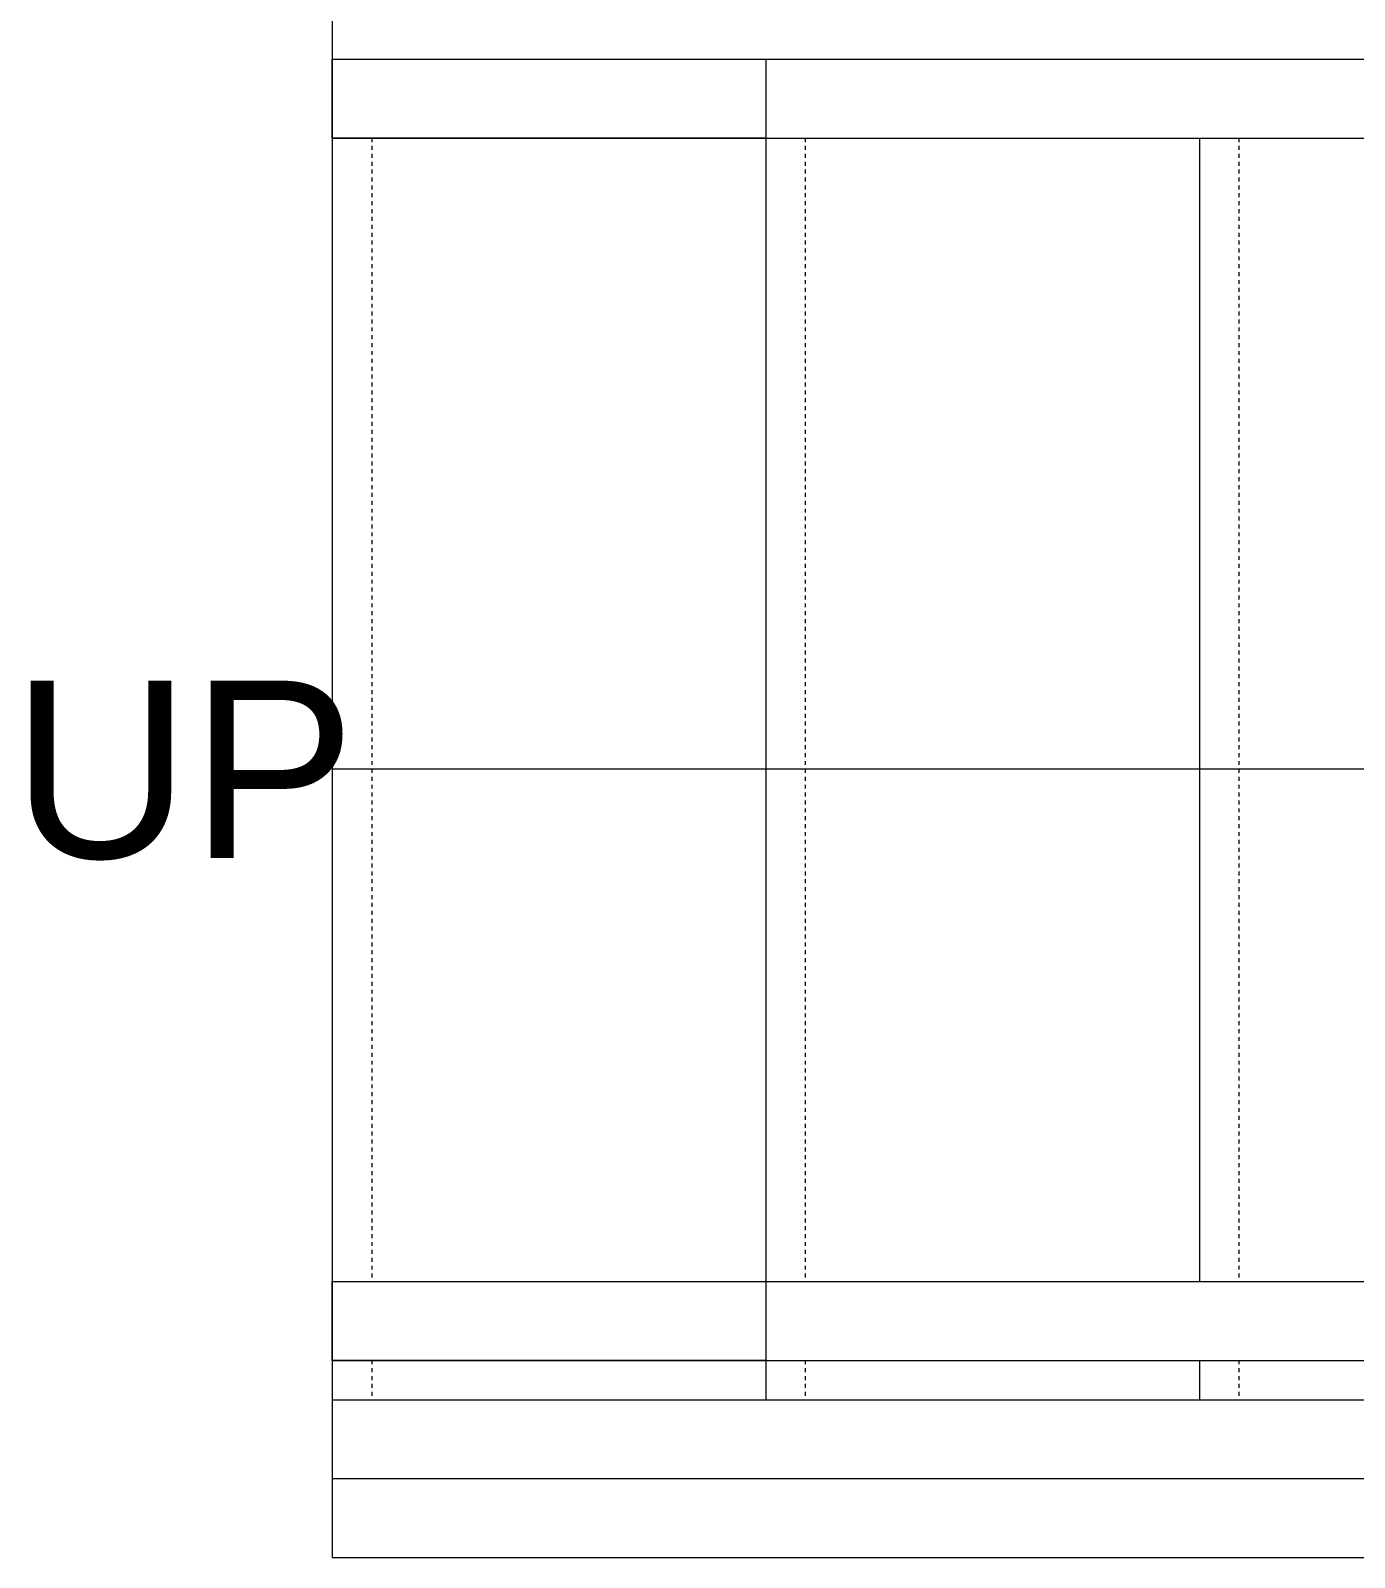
# Model space of a CAD drawing. Header units: inches. Extents: x -1287 to 1590, y -3558 to 989.
# Drawn here: x 540.75 to 574.34, y 52.3 to 91.03 of the extents above; entities that cross this region are included whole.
import ezdxf

# ---------------------------------------------------------------- set-up
doc = ezdxf.new("R2010")
doc.units = ezdxf.units.IN
doc.header["$MEASUREMENT"] = 0
doc.linetypes.add('Overhead 1_16_', pattern=[0.101562, 0.0625, -0.039062])
for name, color, linetype, lineweight in [('A-FLOR-HRAL', 11, 'Continuous', 18), ('S-STRS', 31, 'Continuous', 18), ('S-STRS-ANNO', 31, 'Continuous', 9), ('S-STRS-IDEN', 31, 'Continuous', 9)]:
    doc.layers.add(name, color=color, linetype=linetype, lineweight=lineweight)
doc.styles.add('Swis721 Lt BT', font='swissl.ttf', dxfattribs={"height": 4.5})

# ---------------------------------------------------------------- blocks, each defined once
blk = doc.blocks.new('Top Rail Type - Top Rail_Internal_-5009709-1st Floor Construction')
at = {"layer": 'A-FLOR-HRAL', "lineweight": 9}
blk.add_hatch(color=7, dxfattribs=at).paths.add_polyline_path([(548.403, 54.299), (548.425, 54.299), (548.403, 54.479)], flags=0)
blk.add_line((548.403, 56.299), (548.403, 54.299), dxfattribs=at)
blk = doc.blocks.new('Top Rail Type - Top Rail_Internal_-V1-1st Floor Construction')
at = {"layer": 'A-FLOR-HRAL', "lineweight": 9}
for p, q in [((548.403, 56.299), (548.403, 54.299)), ((548.403, 56.299), (621.864, 56.299)), ((548.403, 54.299), (622.796, 54.299))]:
    blk.add_line(p, q, dxfattribs=at)
blk = doc.blocks.new('Handrail Type - Handrail_Internal_-5009720-1st Floor Construction')
at = {"layer": 'A-FLOR-HRAL', "lineweight": 9}
blk.add_hatch(color=7, dxfattribs=at).paths.add_polyline_path([(559.403, 57.299), (559.425, 57.299), (559.403, 59.299)], flags=0)
for p, q in [((548.403, 57.299), (548.403, 59.299)), ((548.403, 59.299), (559.403, 59.299)), ((559.403, 59.299), (559.403, 57.299)), ((559.403, 57.299), (548.403, 57.299))]:
    blk.add_line(p, q, dxfattribs=at)
blk = doc.blocks.new('Handrail Type - Handrail_Internal_-V2-1st Floor Construction')
at = {"layer": 'A-FLOR-HRAL', "lineweight": 9}
for p, q in [((548.403, 59.299), (548.403, 57.299)), ((548.403, 59.299), (620.465, 59.299)), ((548.403, 57.299), (621.398, 57.299))]:
    blk.add_line(p, q, dxfattribs=at)
blk = doc.blocks.new('Top Rail Type - Top Rail_Internal_-5009731-1st Floor Construction')
at = {"layer": 'A-FLOR-HRAL', "lineweight": 9}
blk.add_hatch(color=7, dxfattribs=at).paths.add_polyline_path([(559.403, 88.299), (559.425, 88.299), (559.403, 90.299)], flags=0)
for p, q in [((548.403, 88.299), (548.403, 90.299)), ((548.403, 90.299), (559.403, 90.299)), ((559.403, 90.299), (559.403, 88.299)), ((559.403, 88.299), (548.403, 88.299))]:
    blk.add_line(p, q, dxfattribs=at)
blk = doc.blocks.new('Top Rail Type - Top Rail_Internal_-V3-1st Floor Construction')
at = {"layer": 'A-FLOR-HRAL', "lineweight": 9}
for p, q in [((548.403, 90.299), (548.403, 88.299)), ((548.403, 90.299), (606.009, 90.299)), ((548.403, 88.299), (606.942, 88.299))]:
    blk.add_line(p, q, dxfattribs=at)

msp = doc.modelspace()

# ---------------------------------------------------------------- linework, layer by layer
at = {"layer": 'S-STRS', "lineweight": 9}
for p, q in [((548.403, 91.893), (548.403, 90.299)), ((548.403, 88.299), (548.403, 59.299)), ((559.403, 88.299), (559.403, 59.299)), ((570.403, 88.299), (570.403, 59.299)), ((548.403, 57.299), (548.403, 56.299)), ((559.403, 57.299), (559.403, 56.299)), ((570.403, 57.299), (570.403, 56.299)), ((548.403, 54.299), (548.403, 52.299)), ((548.403, 52.299), (623.729, 52.299))]:
    msp.add_line(p, q, dxfattribs=at)
at = {"layer": 'S-STRS', "linetype": 'Overhead 1_16_', "lineweight": 9}
for p, q in [((549.403, 88.299), (549.403, 59.299)), ((560.403, 88.299), (560.403, 59.299)), ((571.403, 88.299), (571.403, 59.299)), ((549.403, 57.299), (549.403, 56.299)), ((560.403, 57.299), (560.403, 56.299)), ((571.403, 57.299), (571.403, 56.299))]:
    msp.add_line(p, q, dxfattribs=at)
at = {"layer": 'S-STRS-ANNO'}
for p, q in [((548.403, 72.299), (559.403, 72.299)), ((559.403, 72.299), (570.403, 72.299)), ((570.403, 72.299), (581.403, 72.299))]:
    msp.add_line(p, q, dxfattribs=at)

# ---------------------------------------------------------------- block references
at = {"layer": 'A-FLOR-HRAL', "lineweight": 9}
for name in ['Top Rail Type - Top Rail_Internal_-5009731-1st Floor Construction', 'Top Rail Type - Top Rail_Internal_-V3-1st Floor Construction', 'Handrail Type - Handrail_Internal_-5009720-1st Floor Construction', 'Handrail Type - Handrail_Internal_-V2-1st Floor Construction', 'Top Rail Type - Top Rail_Internal_-5009709-1st Floor Construction', 'Top Rail Type - Top Rail_Internal_-V1-1st Floor Construction']:
    msp.add_blockref(name, (0, 0), dxfattribs=at)

# ---------------------------------------------------------------- texts
at = {"layer": 'S-STRS-IDEN', "insert": (540.262, 74.538), "char_height": 4.5, "width": 9.7692, "attachment_point": 1, "line_spacing_factor": 1.005062, "style": 'Swis721 Lt BT'}
msp.add_mtext('UP', dxfattribs=at)

doc.saveas('drawing.dxf')
